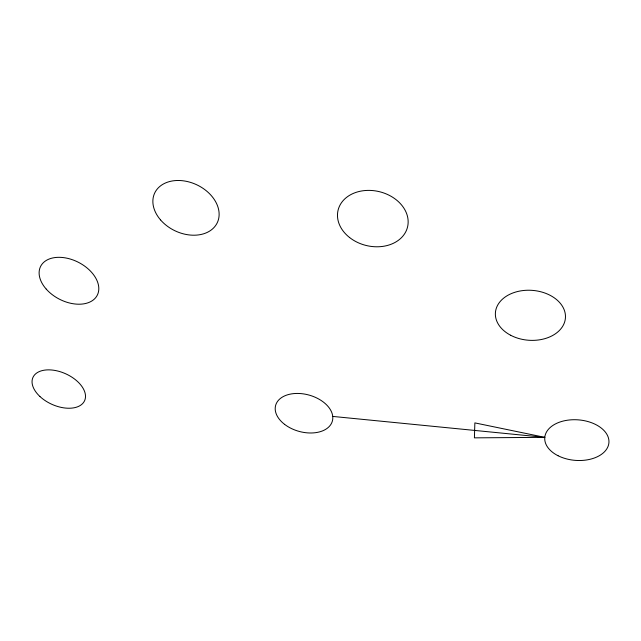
<?xml version="1.0" encoding="UTF-8"?>
<svg xmlns="http://www.w3.org/2000/svg" width="641" height="641" viewBox="0 0 641 641"><rect width="100%" height="100%" fill="white"/><g stroke="black" fill="none" stroke-linecap="round" stroke-linejoin="round"><path stroke-width="0.96" d="M544.778 437.346L474.412 437.851L474.861 422.892L544.778 437.346L332.735 416.418M558.055 455.735A32.178 20.312 4.5 0 0 608.798 443.668A32.178 20.312 4.5 0 0 563.671 420.937A32.178 20.312 4.5 0 0 558.055 455.735M510.669 335.267A35.103 25.007 4.3 0 0 565.378 318.465A35.103 25.007 4.3 0 0 515.228 292.176A35.103 25.007 4.3 0 0 510.669 335.267M349.617 237.555A35.736 27.699 13.6 0 0 407.5 227.194A35.736 27.699 13.6 0 0 361.332 191.026A35.736 27.699 13.6 0 0 349.617 237.555M160.53 219.895A34.63 25.44 25.4 0 0 217.091 223.092A34.63 25.44 25.4 0 0 180.369 180.546A34.63 25.44 25.4 0 0 160.53 219.895M46.24 289.107A31.786 20.744 27 0 0 97.079 295.581A31.786 20.744 27 0 0 63.563 257.618A31.786 20.744 27 0 0 46.24 289.107M39.878 396.45A28.324 16.754 24.2 0 0 84.604 400.681A28.324 16.754 24.2 0 0 51.857 370.017A28.324 16.754 24.2 0 0 39.878 396.45M284.604 424.366A29.438 18.837 15.5 0 0 332.142 421.802A29.438 18.837 15.5 0 0 295.253 393.494A29.438 18.837 15.5 0 0 284.604 424.366"/></g></svg>
